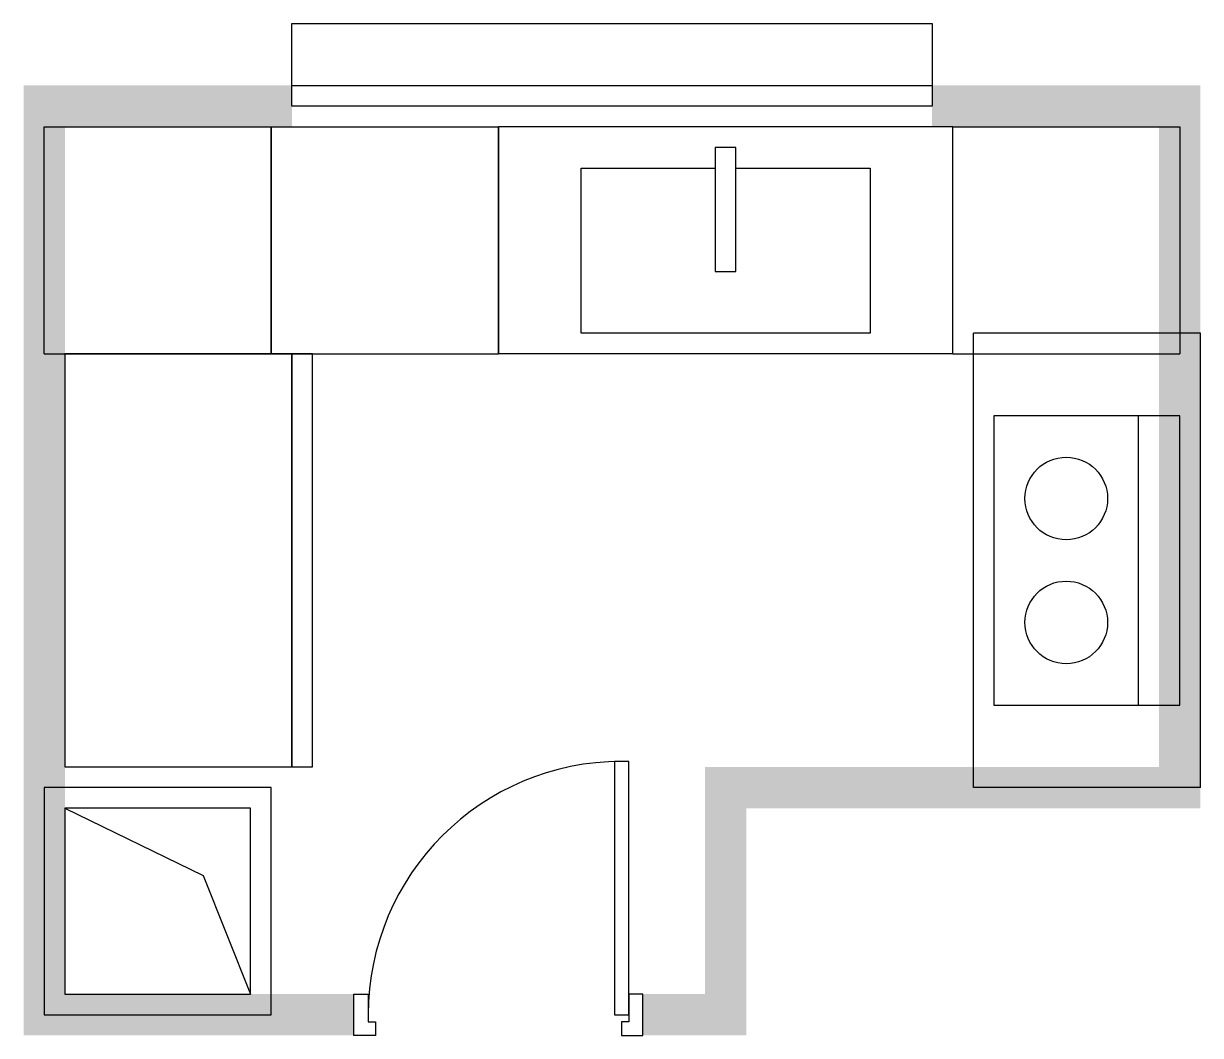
# Model space of a CAD drawing. Header units: millimetres. Extents: x 1050 to 3900, y -600 to 1850.
import ezdxf

# ---------------------------------------------------------------- set-up
doc = ezdxf.new("R2010")
doc.units = ezdxf.units.MM

# ---------------------------------------------------------------- blocks, each defined once
blk = doc.blocks.new('Door_Narrow')
at = {"color": 7}
for p, q in [((-50, -200), (-50, -234.6)), ((50, -200), (-50, -200)), ((-50, -200), (-50, -234.6)), ((50, -251.9), (50, -200)), ((50, -251.9), (50, -200)), ((0, -234.6), (-613.5, -234.6)), ((-613.5, -234.6), (-613.5, -269.2)), ((-50, -234.6), (17.3, -234.6)), ((-50, -234.6), (17.3, -234.6)), ((0, -269.2), (0, -234.6)), ((17.3, -234.6), (17.3, -251.9)), ((17.3, -234.6), (17.3, -251.9)), ((17.3, -251.9), (50, -251.9)), ((17.3, -251.9), (50, -251.9)), ((-613.5, -269.2), (0, -269.2)), ((17.3, -865.4), (17.3, -848.1)), ((17.3, -848.1), (50, -848.1)), ((50, -848.1), (50, -900)), ((-50, -900), (-50, -865.4)), ((-50, -865.4), (17.3, -865.4)), ((50, -900), (-50, -900))]:
    blk.add_line(p, q, dxfattribs=at)
blk.add_arc((0, -251.9), 613.5, 180, 269.9, dxfattribs=at)
for points in [[(50, 0), (-50, 0), (50, -200), (-50, -200)], [(50, -900), (-50, -900), (50, -1100), (-50, -1100)]]:
    blk.add_solid(points, dxfattribs=at)
blk = doc.blocks.new('Shaft')
for points in [[(0, 0), (550, 0), (550, 550), (0, 550)], [(50, 50), (500, 50), (500, 500), (50, 500)]]:
    blk.add_lwpolyline(points, close=True)
blk.add_lwpolyline([(50, 500), (385, 337.3), (500, 50)])
blk = doc.blocks.new('counter')
for p, q in [((0, -600), (0, -50)), ((0, -50), (550, -50)), ((550, -50), (550, -600)), ((0, -600), (550, -600))]:
    blk.add_line(p, q)
blk = doc.blocks.new('Frig')
for points in [[(600, -50), (50, -50), (50, -1050), (600, -1050)], [(650, -50), (600, -50), (600, -1050), (650, -1050)]]:
    blk.add_lwpolyline(points, close=True)
blk = doc.blocks.new('Sink')
for p, q in [((600, 550), (50, 550)), ((50, 550), (50, -550)), ((600, 550), (600, -550)), ((600, -550), (50, -550))]:
    blk.add_line(p, q)
blk.add_lwpolyline([(150, 25), (150, 350), (550, 350), (550, -350), (150, -350), (150, -25)])
blk.add_lwpolyline([(100, -25), (400, -25), (400, 25), (100, 25)], close=True)
blk = doc.blocks.new('Stove')
for p, q in [((-600, 550), (-600, -550)), ((-600, 550), (-50, 550)), ((-50, 550), (-50, -550)), ((-450, 350), (-450, -350)), ((-600, -550), (-50, -550))]:
    blk.add_line(p, q)
blk.add_lwpolyline([(-550, -350), (-100, -350), (-100, 350), (-550, 350)], close=True)
for centre in [(-275, 150), (-275, -150)]:
    blk.add_circle(centre, 100)
blk = doc.blocks.new('AllBlock')
at = {"true_color": 0xffffff}
blk.add_line((1700, 1700), (3250, 1700), dxfattribs=at)
blk.add_lwpolyline([(1700, 1650), (1700, 1850), (3250, 1850), (3250, 1650)], close=True, dxfattribs=at)
for points in [[(1050, 1700), (1050, 1050), (1150, 1700), (1150, 1050)], [(1050, 1700), (1050, 1600), (1700, 1700), (1700, 1600)], [(3250, 1700), (3250, 1600), (3900, 1700), (3900, 1600)], [(3800, 1700), (3800, 1050), (3900, 1700), (3900, 1050)], [(1050, 1150), (1050, 500), (1150, 1150), (1150, 500)], [(3800, 1150), (3800, 500), (3900, 1150), (3900, 500)], [(1050, 600), (1050, -50), (1150, 600), (1150, -50)], [(3800, 600), (3800, -50), (3900, 600), (3900, -50)], [(1050, 50), (1050, -600), (1150, 50), (1150, -600)], [(2700, 50), (2700, -50), (3350, 50), (3350, -50)], [(2700, 50), (2700, -600), (2800, 50), (2800, -600)], [(3250, 50), (3250, -50), (3900, 50), (3900, -50)], [(1050, -500), (1050, -600), (1700, -500), (1700, -600)]]:
    blk.add_solid(points)
for name, p in [('counter', (1100, 1650)), ('counter', (1650, 1650)), ('counter', (3300, 1650)), ('Frig', (1100, 1100)), ('Shaft', (1100, -550))]:
    blk.add_blockref(name, p)
for name, p, rotation in [('Sink', (2750, 1650), -90), ('Stove', (3300, 550), 180), ('Door_Narrow', (2750, -550), -90)]:
    blk.add_blockref(name, p, dxfattribs=dict(rotation=rotation))

msp = doc.modelspace()

# ---------------------------------------------------------------- block references
msp.add_blockref('AllBlock', (0, 0))

doc.saveas('drawing.dxf')
